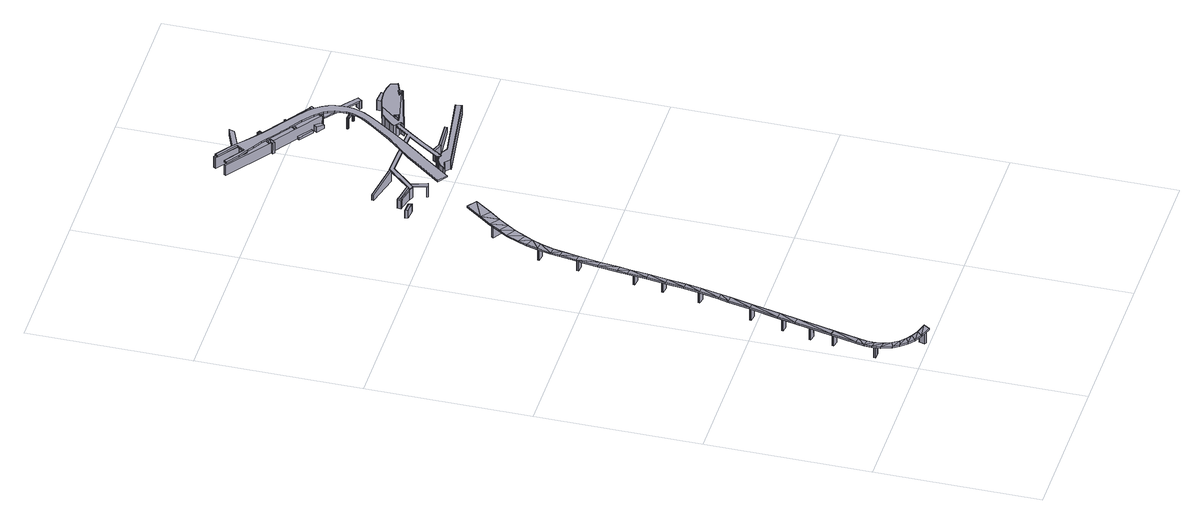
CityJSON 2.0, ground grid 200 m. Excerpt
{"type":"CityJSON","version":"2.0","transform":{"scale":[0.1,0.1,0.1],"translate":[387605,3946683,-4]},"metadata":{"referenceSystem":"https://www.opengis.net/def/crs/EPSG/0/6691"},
"CityObjects":{
"bridge1":{"type":"Bridge","geometry":[{"type":"MultiSurface","lod":"2","boundaries":[[[0,1,2]],[[3,4,5]],[[2,1,6]],[[3,5,7]],[[7,8,9]],[[7,9,3]],[[10,11,12]],[[10,12,13]],[[13,14,15]],[[13,15,10]],[[14,9,8]],[[14,8,15]],[[16,0,2]],[[16,2,17]],[[18,12,11]],[[1,19,6]],[[18,11,20]],[[20,16,17]],[[6,19,21]],[[20,17,18]],[[22,23,24,25,26,27,28]],[[29,23,22,30,27,26,31]],[[22,32,30]],[[33,34,35]],[[36,37,38]],[[37,39,40,41,42,43,44]],[[35,34,45]],[[46,47,48,49]],[[50,44,43,51,52,40,39]],[[47,46,53,54,55,33,35]],[[56,45,34]],[[56,57,58]],[[30,32,59]],[[58,57,60]],[[61,33,55]],[[47,36,48]],[[48,36,38]],[[60,59,32]],[[58,45,56]],[[57,59,60]],[[36,39,37]],[[28,4,3,22]],[[3,9,32,22]],[[9,14,60,32]],[[14,13,58,60]],[[13,12,45,58]],[[12,18,35,45]],[[18,17,47,35]],[[17,2,36,47]],[[2,6,39,36]],[[39,6,21,50]],[[21,19,44,50]],[[44,19,1,37]],[[1,0,38,37]],[[0,16,48,38]],[[62,49,48,16,20,33,61,63]],[[20,11,34,33]],[[11,10,56,34]],[[10,15,57,56]],[[15,8,59,57]],[[8,7,30,59]],[[30,7,5,27]],[[5,4,28,27]],[[63,64,62]],[[63,65,66,64]],[[55,54,67,65,63,61]],[[68,67,54,53]],[[68,53,46,49,62,64,66]],[[69,70,71,72]],[[73,74,75,76]],[[65,67,68,66]],[[31,76,75,29]],[[26,25,73,76,31]],[[24,74,73,25]],[[29,75,74,24,23]],[[42,72,71,51,43]],[[41,69,72,42]],[[40,52,70,69,41]],[[51,71,70,52]]]}]},
"bridge2":{"type":"Bridge","geometry":[{"type":"MultiSurface","lod":"2","boundaries":[[[77,78,79,80]],[[81,82,83,78,77,84,85]],[[86,82,81,87]],[[86,87,88,89,80,79,90]],[[78,83,90,79]],[[91,92,93]],[[94,95,96]],[[96,95,97]],[[98,99,100]],[[101,99,98]],[[95,102,97]],[[100,103,98]],[[97,102,104]],[[102,105,104]],[[104,105,106]],[[107,108,109]],[[109,108,110]],[[111,106,112]],[[113,114,115]],[[112,107,111]],[[116,113,115]],[[111,107,109]],[[117,21,118]],[[118,21,19]],[[118,119,117]],[[112,106,105]],[[117,119,120]],[[119,110,120]],[[120,110,108]],[[121,122,92]],[[123,122,121]],[[124,125,126]],[[126,125,127]],[[126,99,101]],[[126,101,124]],[[128,129,130]],[[128,130,103]],[[103,100,128]],[[129,131,132]],[[129,132,130]],[[131,114,132]],[[132,114,113]],[[115,133,134]],[[115,134,116]],[[133,122,123]],[[133,123,134]],[[135,94,136]],[[136,94,96]],[[136,91,93]],[[136,93,135]],[[91,121,92]],[[137,138,139]],[[140,141,142,143,144,145,146]],[[147,148,149,150]],[[151,152,153,154,155,156,157]],[[158,159,160]],[[158,160,161]],[[162,163,164]],[[165,88,87,81,85,162,164]],[[166,141,140,167,145,144,168]],[[169,170,163]],[[145,171,146]],[[44,50,172,173,174,175,176]],[[177,169,153,152,178]],[[179,180,181]],[[182,183,184,185,186,187,188]],[[189,154,153]],[[88,165,190,89]],[[185,191,192,186]],[[138,137,193,194]],[[84,162,85]],[[195,196,197]],[[198,167,195]],[[199,172,50,184,176,175,200]],[[193,137,201]],[[202,203,204,205,206]],[[148,147,207,208]],[[209,180,179]],[[210,211,212,159,180,209]],[[147,213,214,215,216,217,207]],[[218,146,171]],[[160,159,212]],[[191,185,212,211,219]],[[149,148,220,221]],[[161,222,223,158]],[[195,197,198]],[[224,190,165]],[[138,203,139]],[[225,190,224]],[[195,167,140]],[[176,184,183,226,227,187,186]],[[171,228,218]],[[218,228,229]],[[215,214,230]],[[161,202,206,231,222]],[[228,154,229]],[[156,155,232]],[[229,154,189]],[[233,170,169]],[[169,177,234,232,155,233]],[[170,164,163]],[[139,203,202]],[[213,225,214]],[[214,225,224]],[[50,21,117,184]],[[184,117,120,185]],[[120,108,212,185]],[[212,108,107,160]],[[107,112,161,160]],[[112,105,202,161]],[[105,102,139,202]],[[102,95,137,139]],[[137,95,94,147,150,235,236,201]],[[147,94,135,213]],[[135,93,225,213]],[[93,92,190,225]],[[80,89,190,92,122,162,84,77]],[[122,133,163,162]],[[133,115,169,163]],[[115,114,153,169]],[[114,131,189,153]],[[131,129,229,189]],[[129,128,218,229]],[[128,100,146,218]],[[146,100,99,140]],[[99,126,195,140]],[[126,127,196,195]],[[127,125,197,196]],[[125,124,198,197]],[[124,101,167,198]],[[167,101,98,145]],[[98,103,171,145]],[[103,130,228,171]],[[130,132,154,228]],[[132,113,155,154]],[[113,116,233,155]],[[116,134,170,233]],[[134,123,164,170]],[[164,123,121,165]],[[121,91,224,165]],[[91,136,214,224]],[[96,148,208,237,238,230,214,136]],[[97,138,194,239,240,220,148,96]],[[97,104,203,138]],[[241,204,203,104,106,242]],[[111,158,223,243,242,106]],[[111,109,159,158]],[[159,109,110,180]],[[119,186,192,244,245,181,180,110]],[[186,119,118,176]],[[176,118,19,44]],[[19,21,50,44]],[[235,246,247,236]],[[239,248,240]],[[221,249,250,246,235,150,149]],[[248,251,249,221,220,240]],[[193,201,236,247,252,251,248,239,194]],[[246,250,252,247]],[[237,253,254,238]],[[230,238,254,255,256,216,215]],[[253,257,255,254]],[[257,253,237,208,207,217,258]],[[256,258,217,216]],[[259,260,231,206,205]],[[242,243,261,262,241]],[[263,259,205,204,241,262,264]],[[261,265,264,262]],[[231,260,266,265,261,243,223,222]],[[260,259,263,266]],[[244,267,268,245]],[[181,245,268,269,270,210,209,179]],[[267,271,269,268]],[[271,267,244,192,191,219,272]],[[270,272,219,211,210]],[[273,274,275,276]],[[265,266,263,264]],[[277,278,279,280]],[[86,90,83,82]],[[271,272,270,269]],[[281,282,283,284]],[[285,286,287,288]],[[257,258,256,255]],[[251,252,250,249]],[[284,283,199,200]],[[200,175,174,281,284]],[[174,173,282,281]],[[172,199,283,282,173]],[[168,285,288,166]],[[285,168,144,143,286]],[[287,286,143,142]],[[166,288,287,142,141]],[[157,274,273,151]],[[156,232,234,275,274,157]],[[275,234,177,178,276]],[[276,178,152,151,273]],[[280,279,182,188]],[[277,280,188,187,227]],[[278,277,227,226]],[[279,278,226,183,182]]]}]},
"bridge3":{"type":"Bridge","geometry":[{"type":"MultiSurface","lod":"2","boundaries":[[[289,290,291,292]],[[293,292,291,294]],[[294,291,290,295]],[[295,290,289,296]],[[296,289,292,293]],[[297,298,293,294,295,296,299,300]],[[293,298,299,296]],[[301,302,303,304]],[[298,297,302,301]],[[297,300,303,302]],[[300,299,304,303]],[[299,298,301,304]]]}]},
"bridge4":{"type":"Bridge","geometry":[{"type":"MultiSurface","lod":"2","boundaries":[[[305,306,307,308]],[[309,310,311,312]],[[311,310,313,308,307,314,315,316,317]],[[309,312,318,319,320,321,322,306,305,323]],[[322,314,307,306]],[[324,325,326,327,328]],[[329,330,331,332]],[[326,325,330,329]],[[333,334,335,336]],[[337,333,336,338]],[[339,340,341,342,343,344]],[[345,342,341,346,347,348]],[[349,348,347,350]],[[351,346,341,340]],[[339,352,335,334,353,351,340]],[[354,355,352,339,344,343,356,357]],[[357,356,358,359]],[[355,338,336,335,352]],[[342,345,358,356,343]],[[355,354,360,338]],[[357,359,360,354]],[[361,362,363,364]],[[365,366,367,368,369,370,371]],[[361,365,371,372,362]],[[365,361,364,368]],[[368,364,363,373,369]],[[374,375,376,377]],[[378,379,380]],[[381,382,383,384]],[[375,385,382,381,386,376]],[[374,387,385,375]],[[383,387,374,377,388,384]],[[389,390,391,392,393]],[[394,395,396,397]],[[398,395,394,399,400,401,393,392]],[[390,389,402,403,404,397,396,405]],[[402,389,393,401]],[[392,391,406,407,408]],[[407,409,410,408]],[[407,406,405,409]],[[390,405,406,391]],[[408,410,398,392]],[[411,377,380,379]],[[377,346,351,353,412,373,363,362,372,413,414,415,416,417,403,402,401,400,418,419,420,421,422,411,379,378,380]],[[423,424,399,394,397,404,313,310,309,323,425,426,427,428,429,370,430,370,431,350,347,386,381,384,388,432,433,327,326,329,332,434]],[[417,416,426,425]],[[426,416,415,427]],[[415,414,428,427]],[[414,413,429,428]],[[429,413,372,371,370]],[[369,373,412,430,370]],[[377,411,432,388,377,376,386,347,346]],[[411,422,433,432]],[[433,422,421,328,327]],[[434,420,419,423]],[[419,418,424,423]],[[417,425,323,305,308,313,404,403]],[[399,424,418,400]],[[435,436,437,438,439,314,322,321,440,441,442,443,444,445,446]],[[447,448,449,450]],[[451,452,449,448]],[[453,454,452,451]],[[455,456,454,453]],[[457,458,456,455]],[[459,460,458,457]],[[461,462,460,459]],[[318,462,461,319]],[[316,463,464,317]],[[465,466,464,463]],[[467,468,466,465]],[[467,469,470,468]],[[447,450,470,469]],[[471,436,435,472]],[[473,472,435,446]],[[473,446,445,474]],[[474,445,444,475]],[[475,444,443,476]],[[476,443,442,477]],[[477,442,441,478]],[[478,441,440,479]],[[320,479,440,321]],[[314,439,480,315]],[[480,439,438,481]],[[481,438,437,482]],[[471,482,437,436]],[[469,467,465,463,316,315,480,481,482,471,472,473,474,475,476,477,478,479,320,319,461,459,457,455,453,451,448,447]],[[483,484,485,486]],[[487,486,485,488]],[[488,485,484,489]],[[489,484,483,490]],[[490,483,486,487]],[[488,491,492,487]],[[490,487,492,493,494,491,488,489]],[[495,491,494,496]],[[497,496,494,493]],[[498,497,493,492]],[[495,498,492,491]],[[499,500,501,502,503]],[[499,504,505,500]],[[504,499,503,506]],[[500,505,507,501]],[[508,509,510,511,512,513,514,515]],[[516,517,518,519]],[[520,521,522,523]],[[519,518,522,521,524,514,513,525]],[[512,526,525,513]],[[515,514,524,527]],[[516,519,525,526]],[[527,524,521,520]],[[498,528,529,530,531,532,533,534,535,536,537,538,497]],[[496,497,538,539,540,541,542,543,544,545,528,498,495]],[[546,547,548,549]],[[520,523,547,546,550,508,515,527]],[[551,552,517,516,526,512,511,553]],[[552,551,554,555]],[[554,556,557,555]],[[556,558,559,324,328,421,420,434,332,331,557]],[[560,561,559,558]],[[562,563,561,560]],[[564,565,563,562]],[[566,567,565,564]],[[501,507,567,566,568,502]],[[549,548,506,503,502,568]],[[508,550,569,509]],[[509,569,570,510]],[[510,570,553,511]],[[571,536,535,572]],[[572,535,534,573]],[[573,534,533,574]],[[574,533,532,575]],[[575,532,531,576]],[[576,531,530,577]],[[577,530,529,578]],[[578,529,528,545,579]],[[579,545,544,580]],[[580,544,543,581]],[[581,543,542,582]],[[582,542,541,583]],[[583,541,540,584]],[[584,540,539,585]],[[585,539,538,537,586]],[[586,537,536,571]],[[546,549,572,573,574,575,576,570,569,550]],[[553,570,576,577,578,579,580,581,556,554,551]],[[582,583,560,558,556,581]],[[562,560,583,584,585,586,566,564]],[[571,572,549,568,566,586]],[[587,588,589,590]],[[452,454,456,458,460,462,318,312,311,317,464,466,468,470,450,449]],[[382,385,387,383]],[[410,409,405,396,395,398]],[[337,338,360,359,358,345,348,349,591,592,593]],[[505,504,506,548,547,523,522,518,517,552,555,557,331,330,325,324,559,561,563,565,567,507]],[[593,592,370,430]],[[333,337,593,430,412,353,334]],[[431,591,349,350]],[[370,592,591,431]],[[368,590,589,365]],[[367,587,590,368]],[[367,366,588,587]],[[366,365,589,588]]]}]},
"bridge5":{"type":"Bridge","geometry":[{"type":"MultiSurface","lod":"2","boundaries":[[[594,595,596,597,598,599,600,601,602,603]],[[604,596,595,605,606,594,603,607]],[[602,601,608,609]],[[601,600,610,608]],[[600,599,611,610]],[[599,598,612,611]],[[598,597,613,612]],[[614,613,597,596,604]],[[607,603,602,609,615]],[[616,617,618,619]],[[620,621,622,623]],[[624,625,618,617]],[[626,627,623,622,628,624,617,616]],[[629,628,622,621]],[[625,629,621,620,630,631,619,618]],[[632,633,634,635]],[[636,632,635,637]],[[634,638,637,635]],[[633,639,638,634]],[[640,641,642,643,644,645]],[[646,640,645,647]],[[648,642,641,649]],[[640,646,649,641]],[[650,651,652,653]],[[654,650,653,655]],[[652,656,655,653]],[[651,657,656,652]],[[658,659,660,661]],[[662,663,664,665]],[[666,661,660,667,663,662]],[[660,659,668,667]],[[668,659,658,669,665,664]],[[670,671,672,673]],[[665,669,674,675,676,666,662]],[[671,674,669,658,661,666,672]],[[675,670,673,676]],[[673,672,666,676]],[[677,678,679,680]],[[681,682,683,684]],[[685,686,687,680,679,688]],[[689,688,679,678,682,681]],[[677,690,691,683,682,678]],[[691,686,685,692,684,683]],[[693,694,695,696,697,698]],[[696,695,699,700]],[[701,702,703,699,695,694]],[[704,705,703,702]],[[706,707,705,704]],[[708,709,707,706]],[[710,709,708,711,712,713]],[[714,715,716,710,713]],[[717,716,715,718,698,697]],[[697,696,700,717]],[[719,720,721]],[[722,723,724]],[[725,726,727,728,729,730]],[[729,728,731,732]],[[728,727,733,731]],[[734,733,727,726,735,736,721,720]],[[737,738,724,723,739,734,720,719]],[[740,741,742,739,723,722]],[[743,744,742,741]],[[745,746,744,743]],[[747,748,746,745]],[[732,748,747,749,730,729]],[[750,751,752,753,754,755,692,685,688,689,756,757]],[[737,758,738]],[[759,760,711,708,706,704,702,701,749,747,745,743,741,740]],[[761,762,718,715,714]],[[757,758,737,719,721,736,735,750]],[[756,759,740,722,724,738,758,757]],[[689,681,684,692,755,760,759,756]],[[754,761,714,713,712,711,760,755]],[[762,761,754,753]],[[698,718,762,753,752,693]],[[751,725,730,749,701,694,693,752]],[[750,735,726,725,751]],[[763,764,765,766]],[[766,767,647,645,644,763]],[[765,768,671,670,675,674,769,770,767,766]],[[771,772,773,770,769,768,765,764]],[[671,768,769,674]],[[774,771,764,763,644,643]],[[629,775,776,772,771,774,625,624,628]],[[777,775,629,625,778]],[[642,648,779,778,625,774,643]],[[773,772,776,780]],[[775,777,781,639,633,632,636,657,651,650,654,780,776]],[[782,783,784,785]],[[785,784,786,787]],[[778,779,786,784,783,788,781,777]],[[783,782,789,788]],[[785,787,614,604,607,615,789,782]],[[790,791,792,793]],[[794,795,796,797]],[[605,595,794,797]],[[797,796,798,799,793,792,606,605]],[[594,606,792,791]],[[800,795,794,595,594,791,790,801]],[[802,803,804,805,806,807,808,809,810,811,812,813,814,815,816,817,818,819,820,821,822,823,824,825,826,827,828,829,830,831,832,833,834,835,836,837,838,839,840,841,842,843,844,845,846,847,848,849,850,851,852,853,854,855,856]],[[857,858,859,860,861,862,863,864,865,866,867,868,869,800,801,870]],[[871,799,798,872,873,631,630,874]],[[875,876,877,878,879,880,881,882,883,884,885,886,887,888,889,890,891,892,893,894,895,896,897,898,899,900,901,687,686,691,690,902,903,904,905,906,907,908,909,627,626,910,911]],[[867,856,855,868]],[[868,855,854,869]],[[869,854,853,872,798,796,795,800]],[[872,853,852,873]],[[616,619,631,873,852,851,910,626]],[[910,851,850,911]],[[911,850,849,875]],[[875,849,848,876]],[[848,847,877,876]],[[847,846,878,877]],[[846,845,879,878]],[[879,845,844,880]],[[844,843,881,880]],[[843,842,882,881]],[[842,841,883,882]],[[841,840,884,883]],[[840,839,885,884]],[[839,838,886,885]],[[838,837,887,886]],[[837,836,888,887]],[[836,835,889,888]],[[835,834,890,889]],[[834,833,891,890]],[[833,832,892,891]],[[832,831,893,892]],[[831,830,894,893]],[[830,829,895,894]],[[829,828,896,895]],[[828,827,897,896]],[[827,826,898,897]],[[826,825,899,898]],[[825,824,900,899]],[[824,823,901,900]],[[677,680,687,901,823,822,902,690]],[[822,821,903,902]],[[821,820,904,903]],[[820,819,905,904]],[[905,819,818,906]],[[906,818,817,907]],[[907,817,816,908]],[[908,816,815,909]],[[815,814,874,630,620,623,627,909]],[[874,814,813,871]],[[801,790,793,799,871,813,812,870]],[[870,812,811,857]],[[857,811,810,858]],[[858,810,809,859]],[[859,809,808,860]],[[860,808,807,861]],[[807,806,862,861]],[[806,805,863,862]],[[805,804,864,863]],[[864,804,803,865]],[[865,803,802,866]],[[866,802,856,867]],[[663,667,668,664]],[[703,705,707,709,710,716,717,700,699]],[[733,734,739,742,744,746,748,732,731]],[[787,786,779,648,649,646,647,767,770,773,780,654,655,656,657,636,637,638,639,781,788,789,615,609,608,610,611,612,613,614]]]}]},
"bridge6":{"type":"Bridge","geometry":[{"type":"MultiSurface","lod":"2","boundaries":[[[912,913,914,915]],[[913,916,917,914]],[[912,918,916,913]],[[915,919,918,912]],[[914,917,919,915]],[[918,919,917,916]]]}]}
},
"vertices":[
[92,633,215],[112,735,213],[14,645,221],[339,55,229],[486,6,228],[534,78,225],[36,747,219],[401,118,224],[309,162,224],[246,105,229],[183,273,222],[134,349,221],[57,320,226],[100,248,227],[171,166,228],[244,211,223],[88,540,217],[6,555,223],[14,448,224],[186,1048,211],[103,429,219],[108,1060,217],[339,55,209],[415,64,207],[405,36,208],[429,27,208],[444,67,206],[534,78,205],[486,6,208],[430,108,204],[401,118,204],[455,99,205],[246,105,209],[103,429,199],[134,349,201],[14,448,204],[14,645,201],[112,735,193],[92,633,195],[36,747,199],[168,1012,192],[174,1010,192],[179,1029,192],[177,1030,192],[186,1048,191],[57,320,206],[24,532,202],[6,555,203],[88,540,197],[89,530,197],[108,1060,197],[107,1047,197],[102,1028,197],[12,532,203],[12,511,203],[41,510,202],[183,273,202],[244,211,203],[100,248,207],[309,162,204],[171,166,208],[92,509,198],[89,530,210],[92,509,210],[93,530,210],[92,509,57],[93,530,57],[12,511,57],[12,532,57],[174,1010,57],[102,1028,57],[106,1047,57],[179,1029,57],[429,27,57],[405,36,57],[430,108,57],[455,99,57],
[731,4223,179],[730,4223,179],[728,4202,179],[729,4202,179],[809,4213,162],[809,4213,36],[730,4223,36],[731,4223,169],[733,4222,169],[806,4192,36],[806,4192,161],[737,4201,167],[729,4202,168],[728,4202,36],[755,3725,169],[701,3971,179],[675,3735,174],[625,3374,182],[587,3145,187],[704,3364,174],[665,3135,177],[1117,5138,215],[1088,5338,218],[1008,5215,216],[1196,5255,218],[542,2916,199],[1054,5034,212],[620,2905,188],[500,2720,204],[578,2708,197],[412,2353,209],[351,2086,211],[490,2340,204],[425,2075,205],[522,2464,202],[444,2477,208],[895,4693,201],[802,4706,204],[772,4549,197],[857,4532,191],[215,1513,215],[293,1502,209],[342,1719,207],[265,1732,213],[780,3958,171],[732,4229,189],[811,4216,182],[1302,5395,220],[1460,5599,214],[1193,5478,221],[1352,5682,213],[939,5103,214],[874,4954,212],[980,4900,210],[836,4840,210],[936,4806,208],[757,4432,196],[837,4421,189],[658,3606,174],[737,3594,169],[587,3145,167],[665,3135,157],[542,2916,179],[1088,5338,198],[1090,5324,198],[1089,5325,198],[1074,5303,198],[1095,5289,197],[1117,5138,195],[1008,5215,196],[625,3374,162],[704,3364,154],[607,3183,165],[593,3185,166],[810,4706,183],[810,4705,183],[802,4706,184],[936,4806,188],[895,4693,181],[889,4694,182],[889,4695,182],[522,2464,182],[490,2340,184],[412,2353,189],[444,2477,188],[732,4229,169],[757,4432,176],[811,4216,162],[780,3958,151],[1190,5256,198],[1196,5255,198],[1175,5234,197],[772,4549,177],[837,4421,169],[1054,5034,192],[212,1309,193],[243,1303,190],[246,1321,190],[220,1326,192],[293,1502,189],[880,4675,181],[807,4685,183],[425,2073,186],[425,2075,185],[425,2073,185],[253,1663,193],[302,1654,190],[215,1513,195],[265,1732,193],[342,1719,187],[312,1671,189],[256,1681,193],[836,4840,190],[701,3971,159],[416,2054,186],[420,2053,186],[597,3164,166],[668,3155,157],[1193,5478,201],[1352,5682,193],[1460,5599,194],[1302,5395,200],[171,1316,196],[174,1335,196],[590,3165,166],[500,2720,184],[620,2905,168],[581,2721,176],[547,2727,179],[551,2712,179],[695,3511,154],[725,3508,151],[388,2080,188],[352,2087,191],[352,2086,191],[351,2086,191],[658,3606,154],[737,3594,149],[705,3531,153],[648,3538,157],[645,3518,157],[939,5103,194],[348,2067,191],[670,3167,157],[671,3175,157],[574,2701,177],[576,2700,177],[755,3725,149],[675,3735,154],[324,1650,188],[328,1668,188],[980,4900,190],[874,4954,192],[728,3528,151],[551,2705,179],[888,4685,181],[857,4532,171],[886,4675,180],[593,3185,170],[590,3165,170],[725,3508,163],[728,3528,163],[668,3155,170],[670,3167,170],[581,2721,179],[578,2708,179],[576,2700,179],[420,2053,192],[425,2073,192],[592,3185,170],[589,3165,170],[669,3155,170],[671,3175,36],[592,3185,36],[669,3155,36],[589,3165,36],[730,3507,163],[733,3528,163],[733,3528,36],[648,3538,36],[730,3507,36],[645,3518,36],[510,2735,179],[506,2714,179],[581,2699,179],[585,2720,179],[510,2735,36],[585,2720,36],[580,2699,36],[506,2714,36],[428,2051,192],[432,2071,192],[432,2071,36],[352,2087,36],[428,2051,36],[348,2067,36],[810,4706,36],[889,4695,36],[886,4675,36],[807,4685,36],[328,1668,36],[324,1650,36],[253,1663,36],[256,1681,36],[246,1321,36],[243,1303,36],[171,1316,36],[174,1335,36],[1175,5234,36],[1074,5303,36],[1089,5325,36],[1190,5256,36],
[836,6273,414],[842,6242,414],[964,6234,414],[953,6265,414],[953,6265,416],[964,6234,416],[842,6242,416],[836,6273,416],[969,6230,416],[955,6268,416],[832,6276,416],[840,6239,416],[955,6268,306],[969,6230,306],[840,6239,306],[832,6276,306],
[2269,6243,153],[2270,6242,153],[2283,6261,153],[2282,6261,153],[2231,6269,144],[2244,6287,144],[2244,6287,3],[2231,6269,3],[2282,6261,144],[2283,6261,129],[2283,6261,132],[2279,6264,132],[2279,6264,3],[2243,6261,3],[2243,6261,132],[2247,6258,132],[2247,6258,129],[2270,6242,129],[2269,6243,144],[2666,6879,3],[2662,6872,3],[2662,6872,144],[2666,6879,144],[2666,6879,153],[2701,6846,144],[2701,6846,3],[2704,6851,3],[2704,6851,144],[1564,6418,119],[1578,6434,119],[1399,6480,119],[1394,6458,119],[1563,6418,3],[1394,6458,3],[1398,6480,120],[1579,6433,155],[1600,6458,156],[1406,6508,119],[1401,6485,120],[1398,6481,120],[1406,6508,3],[1600,6458,154],[1600,6458,144],[1600,6458,3],[1598,6456,3],[1598,6456,144],[1579,6433,154],[1399,6480,120],[1578,6434,154],[1364,6465,120],[1394,6458,120],[1407,6509,120],[1377,6517,120],[1407,6509,3],[1377,6517,3],[1364,6465,3],[1714,6240,154],[1654,6438,154],[1613,6395,154],[1663,6225,154],[1714,6240,144],[1709,6256,144],[1659,6241,144],[1663,6225,144],[1613,6393,144],[1614,6393,144],[1654,6437,144],[1654,6437,154],[1613,6393,154],[1446,6834,71],[1440,6808,73],[1831,6709,153],[1853,6732,154],[1849,6725,154],[1855,6731,154],[1854,6732,154],[1833,6708,144],[1833,6708,3],[1855,6731,3],[1855,6731,144],[1440,6808,3],[1831,6709,144],[1446,6834,3],[1853,6732,144],[2321,6323,158],[2481,6293,125],[2481,6307,127],[2482,6323,128],[2341,6350,158],[2341,6350,144],[2341,6350,3],[2321,6323,3],[2321,6323,144],[2482,6323,3],[2344,6350,144],[2344,6350,154],[2341,6350,154],[2321,6323,154],[2325,6322,154],[2325,6322,144],[2481,6293,3],[2481,6293,126],[2889,6331,72],[2886,6362,74],[2889,6331,2],[2886,6362,2],[1859,6738,154],[1559,6413,154],[1886,6689,154],[2506,6663,154],[2402,6518,154],[2226,6266,154],[2265,6237,154],[2441,6489,154],[2548,6642,154],[2706,6850,154],[2666,6879,154],[2541,6711,154],[2548,6642,144],[2441,6489,144],[2265,6237,144],[2226,6266,144],[2402,6518,144],[2506,6663,144],[1886,6689,144],[1559,6413,144],[1626,6406,144],[1859,6738,144],[2541,6711,144],[2706,6850,144],[3257,6262,129],[3247,6332,129],[2423,6207,129],[2361,6241,129],[2288,6262,129],[2191,6253,129],[2120,6214,129],[2072,6155,129],[2066,6142,129],[2171,6172,129],[2240,6120,129],[2236,6113,129],[3260,6259,131],[2229,6109,131],[2229,6109,3],[3260,6259,2],[2236,6119,131],[2236,6119,3],[2170,6169,132],[2170,6169,3],[2060,6137,132],[2060,6137,3],[2069,6156,132],[2069,6156,3],[2118,6217,132],[2118,6217,3],[2190,6256,132],[2190,6256,3],[2288,6265,132],[2288,6265,3],[2362,6244,131],[2362,6244,3],[2423,6210,131],[2423,6210,3],[3249,6336,131],[3249,6336,2],[3247,6332,131],[3257,6262,131],[2236,6113,131],[2240,6120,131],[2171,6172,132],[2066,6142,132],[2072,6155,132],[2120,6214,132],[2191,6253,132],[2288,6262,132],[2361,6241,131],[2423,6207,131],[2809,6931,187],[2762,6876,187],[2765,6873,187],[2826,6886,187],[2826,6886,190],[2765,6873,190],[2762,6876,190],[2809,6931,190],[2764,6870,190],[2830,6884,190],[2810,6937,190],[2758,6875,190],[2764,6870,159],[2758,6875,159],[2810,6937,159],[2830,6884,159],[3243,7208,139],[3089,7220,139],[3084,7157,139],[3216,7171,139],[3239,7168,139],[3243,7209,3],[3088,7220,3],[3239,7168,3],[3084,7157,3],[3422,7052,58],[3307,7008,82],[3301,7020,82],[3225,6987,98],[3296,6969,86],[3440,7016,56],[3415,7095,56],[3411,7094,57],[3302,6968,88],[3302,6968,2],[3441,7014,2],[3441,7014,59],[3410,7097,60],[3414,7098,59],[3414,7098,2],[3410,7097,2],[3415,7095,59],[3440,7016,59],[3296,6969,89],[3411,7094,60],[3258,6976,159],[3223,6984,159],[3222,6989,159],[3303,7024,159],[3308,7012,159],[3419,7054,159],[3396,7135,159],[3308,7157,159],[3216,7168,159],[3081,7154,159],[2964,7121,159],[2822,7081,159],[2759,7024,159],[2695,6956,159],[2649,6896,159],[2731,6835,159],[2700,6794,159],[3298,6966,159],[3398,7137,162],[3398,7137,2],[3308,7160,3],[3308,7160,162],[3423,7052,162],[3310,6966,162],[3310,6966,2],[3226,6987,162],[2692,6788,162],[2692,6788,3],[2727,6835,162],[2727,6835,3],[2645,6895,162],[2645,6895,3],[2692,6958,162],[2692,6958,3],[2757,7026,162],[2757,7026,3],[2821,7083,162],[2821,7083,3],[3081,7157,162],[3081,7157,3],[3216,7171,162],[3307,7008,162],[3301,7020,162],[3216,7168,162],[3308,7157,162],[3396,7135,162],[3419,7054,162],[3308,7012,162],[3303,7024,162],[3222,6989,162],[3223,6984,162],[3298,6966,162],[2700,6794,162],[2731,6835,162],[2649,6896,162],[2695,6956,162],[2759,7024,162],[2822,7081,162],[3081,7154,162],[1658,6241,3],[1709,6256,3],[1714,6240,3],[1663,6225,3],[1626,6406,3],[1613,6393,3],[1559,6413,3],
[1918,8173,196],[2033,8335,196],[2035,8338,196],[1514,8712,196],[1492,8683,196],[1767,8485,196],[1682,8366,196],[1407,8563,196],[1390,8539,196],[1911,8165,196],[2054,8324,196],[2049,8324,196],[1933,8162,196],[1933,8149,196],[1407,8563,52],[1390,8539,52],[1682,8366,52],[1767,8485,52],[1492,8683,52],[1514,8712,52],[2054,8324,52],[1933,8149,52],[2344,8063,218],[2370,8101,218],[2355,8112,218],[2328,8075,218],[2264,7984,218],[2241,7952,218],[2257,7941,218],[2279,7973,218],[2370,8101,201],[2355,8112,201],[2344,8063,217],[2279,7973,217],[2257,7941,201],[2241,7952,201],[2264,7984,217],[2328,8075,217],[2436,7810,86],[2263,7931,86],[2246,7906,86],[2418,7785,86],[2436,7810,52],[2418,7785,52],[2246,7906,52],[2263,7931,52],[2700,7931,114],[2611,7996,136],[2581,7955,136],[2669,7893,114],[2670,7894,114],[2672,7892,114],[2700,7931,52],[2672,7892,52],[2581,7955,52],[2611,7996,52],[2557,7726,105],[2466,7789,132],[2437,7750,132],[2528,7686,105],[2557,7726,52],[2528,7686,52],[2437,7750,52],[2466,7789,52],[2985,7392,164],[2984,7392,164],[3006,7374,164],[3007,7375,164],[3044,7423,146],[3044,7423,52],[3022,7441,52],[3022,7441,146],[3007,7375,146],[3006,7374,52],[2984,7392,52],[2985,7392,146],[2614,7764,166],[2579,7713,166],[3007,7375,166],[3045,7423,166],[2579,7713,146],[2614,7764,146],[3045,7423,146],[2658,7432,236],[2655,7433,236],[2653,7420,236],[2656,7420,236],[2655,7431,191],[2655,7433,191],[2746,7419,191],[2746,7418,191],[2744,7406,204],[2744,7406,217],[2656,7420,217],[2653,7420,204],[2655,7431,204],[2658,7432,217],[2746,7419,217],[2746,7418,204],[2760,7396,202],[2754,7397,202],[2754,7396,202],[2761,7395,202],[2767,7398,202],[2767,7400,202],[2754,7396,52],[2761,7395,52],[2754,7397,184],[2750,7402,184],[2750,7402,52],[2750,7409,184],[2750,7409,52],[2754,7414,184],[2754,7414,52],[2761,7415,184],[2761,7415,52],[2767,7411,52],[2766,7412,184],[2766,7412,202],[2767,7411,202],[2767,7411,184],[2769,7405,184],[2769,7405,52],[2767,7398,52],[2767,7400,184],[2593,7432,202],[2592,7432,202],[2592,7428,202],[2599,7437,202],[2597,7437,202],[2595,7435,202],[2599,7419,202],[2592,7426,202],[2592,7425,202],[2597,7420,202],[2603,7418,202],[2604,7419,202],[2597,7420,52],[2603,7418,52],[2592,7425,52],[2592,7432,52],[2592,7426,184],[2592,7428,184],[2593,7432,184],[2595,7435,184],[2597,7437,52],[2599,7437,184],[2604,7438,184],[2604,7438,52],[2609,7435,184],[2609,7435,52],[2612,7428,184],[2612,7428,52],[2609,7422,184],[2609,7422,52],[2604,7419,184],[2592,7426,204],[2599,7419,204],[2760,7396,204],[2769,7401,204],[2770,7408,204],[2763,7415,204],[2601,7438,204],[2593,7434,204],[2593,7434,184],[2601,7438,184],[2763,7415,184],[2770,7408,184],[2769,7401,184],[2670,7893,213],[2556,7728,213],[2578,7712,213],[2692,7878,213],[2692,7878,52],[2578,7712,166],[2578,7712,146],[2578,7712,52],[2556,7728,201],[2572,7717,201],[2571,7717,52],[2669,7893,201],[2238,7948,201],[2571,7716,201],[1967,8137,201],[2082,8302,201],[2082,8302,52],[2571,7716,52],[1967,8137,52],[1918,8129,202],[1947,8109,202],[2104,8333,202],[2075,8353,202],[2104,8333,52],[2075,8353,52],[1947,8109,52],[1918,8129,52],[1941,8206,231],[1918,8173,231],[1933,8162,231],[1957,8195,231],[2033,8335,231],[2009,8301,231],[2024,8289,231],[2049,8324,231],[2024,8289,217],[1957,8195,217],[2009,8301,217],[1941,8206,217],[1673,8584,237],[1515,8693,237],[1493,8662,237],[1736,8495,237],[1670,8398,237],[1427,8565,237],[1404,8532,237],[1562,8423,237],[1681,8356,237],[1767,8309,237],[1879,8248,237],[2026,8147,237],[2193,8033,237],[2373,7907,237],[2515,7799,237],[2560,7751,237],[2592,7710,237],[2616,7666,237],[2645,7592,237],[2657,7532,237],[2661,7456,237],[2652,7388,237],[2635,7327,237],[2610,7273,237],[2567,7202,237],[2485,7091,237],[2307,6862,237],[2158,6689,237],[2044,6563,237],[1954,6452,237],[1697,6124,237],[1808,6041,237],[2060,6373,237],[2149,6483,237],[2257,6621,237],[2396,6804,237],[2573,7056,237],[2652,7177,237],[2704,7269,237],[2731,7334,237],[2749,7395,237],[2759,7471,237],[2756,7547,237],[2744,7616,237],[2725,7682,237],[2690,7755,237],[2663,7796,237],[2630,7838,237],[2586,7885,237],[2444,7993,237],[2264,8120,237],[2097,8233,237],[1956,8342,237],[1848,8433,237],[1776,8501,237],[1767,8309,217],[1681,8356,217],[1562,8423,217],[1404,8532,217],[1427,8565,217],[1670,8398,217],[1736,8495,217],[1493,8662,217],[1515,8693,217],[1673,8584,217],[1776,8501,217],[1848,8433,217],[1956,8342,217],[1879,8248,217],[2026,8147,217],[2097,8233,217],[2264,8120,217],[2193,8033,217],[2630,7838,217],[2663,7796,217],[2690,7755,217],[2725,7682,217],[2744,7616,217],[2756,7547,217],[2759,7471,217],[2749,7395,217],[2731,7334,217],[2704,7269,217],[2652,7177,217],[2573,7056,217],[2396,6804,217],[2257,6621,217],[2149,6483,217],[2060,6373,217],[1808,6041,217],[1697,6124,217],[1954,6452,217],[2044,6563,217],[2158,6689,217],[2307,6862,217],[2485,7091,217],[2567,7202,217],[2610,7273,217],[2635,7327,217],[2652,7388,217],[2661,7456,217],[2657,7532,217],[2645,7592,217],[2616,7666,217],[2592,7710,217],[2560,7751,217],[2515,7799,217],[2373,7907,217],[2444,7993,217],[2586,7885,217],
[2105,8689,153],[1797,8563,154],[1848,8526,154],[2089,8625,153],[1797,8563,74],[1848,8526,74],[2105,8689,74],[2089,8625,74]
]}
